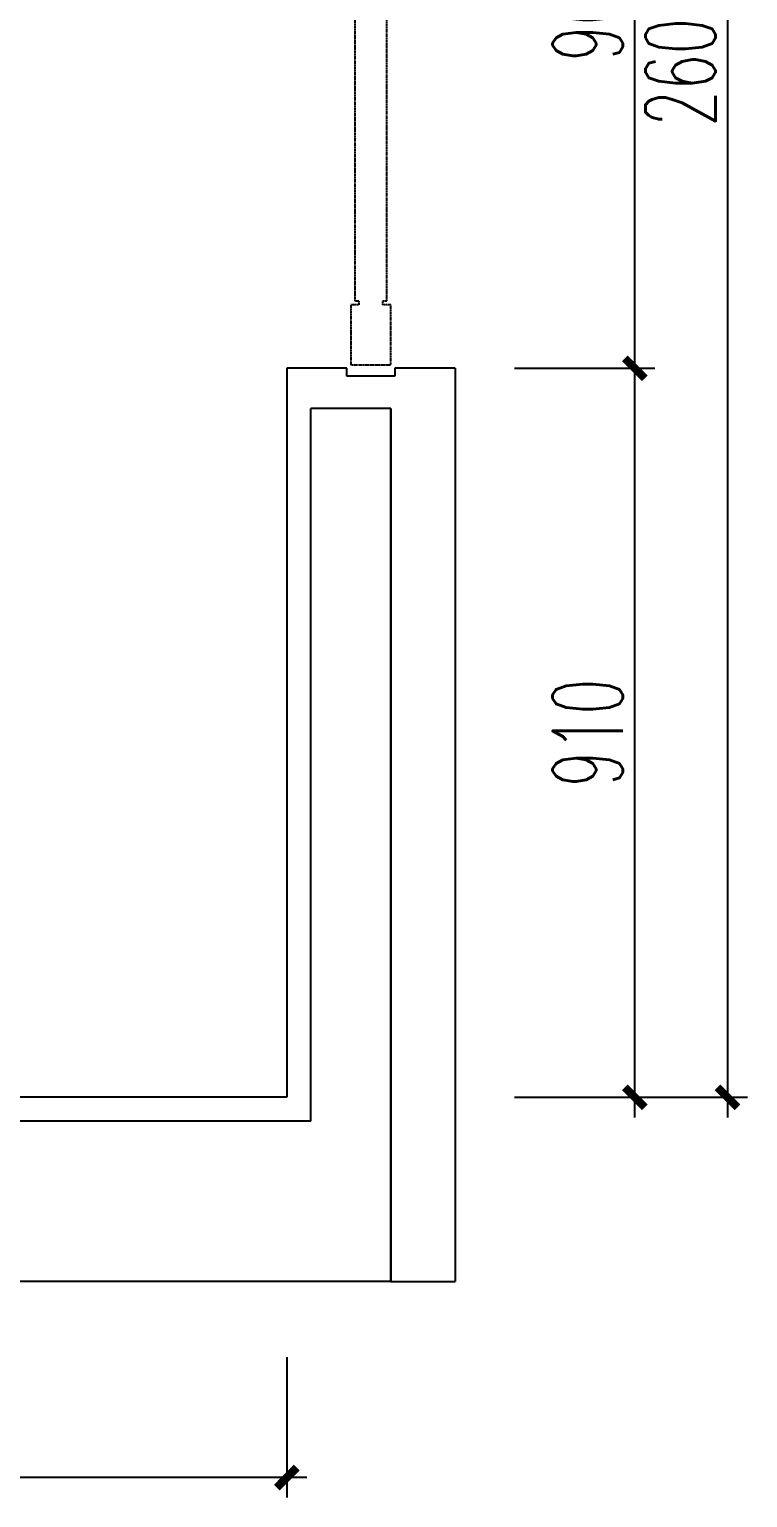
# Model space of a CAD drawing. Header units: inches. Extents: x 24920 to 61775, y 10942 to 38819.
# Drawn here: x 49360 to 50256, y 28456 to 30286 of the extents above; entities that cross this region are included whole.
import ezdxf

# ---------------------------------------------------------------- set-up
doc = ezdxf.new("R2010")
doc.units = ezdxf.units.IN
doc.header["$MEASUREMENT"] = 0
doc.header["$PDMODE"] = 1
doc.linetypes.add('ACAD_ISO04W100', pattern=[30.5, 24, -3, 0.5, -3])
doc.linetypes.add('DASH', pattern=[0.35, 0.25, -0.1])
for name, color, linetype in [('cDS-Door', 2, 'Continuous'), ('DOOR', 60, 'Continuous'), ('DS-FINISH', 20, 'Continuous'), ('WALL', 2, 'Continuous')]:
    doc.layers.add(name, color=color, linetype=linetype)
doc.styles.add('DIM', font='simplex.shx', dxfattribs={"width": 0.6, "bigfont": 'extfont.shx'})
doc.dimstyles.new('1比25', dxfattribs={"dimscale": 25, "dimtxt": 3.5, "dimasz": 1, "dimexe": 1, "dimexo": 1, "dimgap": 0.6, "dimtad": 1, "dimdec": 0, "dimrnd": 5, "dimzin": 0, "dimdsep": 46, "dimtxsty": 'DIM', "dimblk": 'ARCHTICK', "dimcen": 0.09, "dimdle": 1, "dimclrd": 1, "dimclre": 1, "dimclrt": 1, "dimadec": 0, "dimazin": 0, "dimtfac": 1, "dimtdec": 0, "dimtix": 1, "dimtmove": 2, "dimatfit": 3, "dimldrblk": '引线箭头（自定义）', "dimfxl": 0, "dimtolj": 1, "dimtzin": 0, "dimarcsym": 0})

# ---------------------------------------------------------------- blocks, each defined once
blk = doc.blocks.new('DOOR - SLIDING 900 W')
at = {"layer": 'cDS-Door', "color": 8}
for p, q in [((-204693.4, -15553.3, 0), (-203870.7, -15553.3, 0)), ((-203870.7, -15603.3, 0), (-204693.4, -15603.3, 0))]:
    blk.add_line(p, q, dxfattribs=at)
at = {"layer": 'cDS-Door', "color": 8, "linetype": 'DASH', "elevation": 0}
blk.add_lwpolyline([(-205558.4, -15603.3), (-205483.4, -15603.3), (-205483.4, -15598.3), (-205483.4, -15593.3), (-205478.4, -15593.3), (-205478.4, -15598.3), (-204725.7, -15598.3), (-204725.7, -15593.3), (-204720.7, -15593.3), (-204720.7, -15603.3), (-204645.7, -15603.3), (-204645.7, -15553.3), (-204720.7, -15553.3), (-204720.7, -15563.3), (-204725.7, -15563.3), (-204725.7, -15558.3), (-205478.4, -15558.3), (-205478.4, -15563.3), (-205483.4, -15563.3), (-205483.4, -15553.3), (-205558.4, -15553.3), (-205558.4, -15603.3)], dxfattribs=at)
at = {"layer": 'cDS-Door', "elevation": 0}
blk.add_lwpolyline([(-204723.4, -15603.3), (-204648.4, -15603.3), (-204648.4, -15598.3), (-204648.4, -15593.3), (-204643.4, -15593.3), (-204643.4, -15598.3), (-203890.7, -15598.3), (-203890.7, -15593.3), (-203885.7, -15593.3), (-203885.7, -15603.3), (-203810.7, -15603.3), (-203810.7, -15553.3), (-203885.7, -15553.3), (-203885.7, -15563.3), (-203890.7, -15563.3), (-203890.7, -15558.3), (-204643.4, -15558.3), (-204643.4, -15563.3), (-204648.4, -15563.3), (-204648.4, -15553.3), (-204723.4, -15553.3), (-204723.4, -15603.3)], dxfattribs=at)
blk = doc.blocks.new('_ArchTick')
at = {"color": 0, "linetype": 'ByBlock', "const_width": 0.4}
blk.add_lwpolyline([(-0.5, -0.5), (0.5, 0.5)], dxfattribs=at)
blk = doc.blocks.new('*D839')
at = {"color": 1, "lineweight": -2, "transparency": 16777216}
for p, q in [((50345.3, 28754.4), (50345.3, 29713)), ((50195.3, 29688), (50370.3, 29688)), ((50195.3, 28779.4), (50370.3, 28779.4))]:
    blk.add_line(p, q, dxfattribs=at)
at = {"layer": 'Defpoints', "color": 0, "transparency": 16777216}
for p in [(49911.1, 29688), (50345.3, 29688), (49911.1, 28779.4)]:
    blk.add_point(p, dxfattribs=at)
at = {"color": 1, "lineweight": -2, "transparency": 16777216, "xscale": 25, "yscale": 25, "zscale": 25}
for p, rotation in [((50345.3, 29688), 90), ((50345.3, 28779.4), 270)]:
    blk.add_blockref('_ArchTick', p, dxfattribs=dict(at, rotation=rotation))
at = {"color": 1, "transparency": 16777216, "insert": (50286.5, 29233.7), "char_height": 87.5, "attachment_point": 5, "rotation": 90, "style": 'DIM'}
blk.add_mtext('\\A1;910', dxfattribs=at)
blk = doc.blocks.new('引线箭头（自定义）')
at = {"linetype": 'ByBlock', "lineweight": -2}
h = blk.add_hatch(color=8, dxfattribs=at)
h.dxf.hatch_style = 1
h.paths.add_polyline_path([(-1.195, -0.955), (-0.315, 0), (-1.201, 0.958), (-0.912, 1.212), (0, 0), (-0.912, -1.209)])
at = {"color": 0, "linetype": 'ByBlock', "lineweight": -2}
blk.add_line((-0.315, 0), (-4.751, 0), dxfattribs=at)
blk.add_lwpolyline([(-1.195, -0.955), (-0.315, 0), (-1.201, 0.958), (-0.912, 1.212), (0, 0), (-0.912, -1.209)], close=True, dxfattribs=at)
blk = doc.blocks.new('*D841')
at = {"color": 1, "lineweight": -2, "transparency": 16777216}
for p, q in [((50460.9, 31404.4), (50460.9, 28754.4)), ((50310.9, 31379.4), (50485.9, 31379.4)), ((50310.9, 28779.4), (50485.9, 28779.4))]:
    blk.add_line(p, q, dxfattribs=at)
at = {"layer": 'Defpoints', "color": 0, "transparency": 16777216}
for p in [(50218.9, 31379.4), (50218.9, 28779.4), (50460.9, 28779.4)]:
    blk.add_point(p, dxfattribs=at)
at = {"color": 1, "lineweight": -2, "transparency": 16777216, "xscale": 25, "yscale": 25, "zscale": 25}
for p, rotation in [((50460.9, 31379.4), 90), ((50460.9, 28779.4), 270)]:
    blk.add_blockref('_ArchTick', p, dxfattribs=dict(at, rotation=rotation))
at = {"color": 1, "transparency": 16777216, "insert": (50402.2, 30079.4), "char_height": 87.5, "attachment_point": 5, "rotation": 90, "style": 'DIM'}
blk.add_mtext('\\A1;2600', dxfattribs=at)
blk = doc.blocks.new('*D842')
at = {"color": 1, "lineweight": -2, "transparency": 16777216}
for p, q in [((48825, 28455.4), (48825, 28280.4)), ((49911.1, 28455.4), (49911.1, 28280.4)), ((49936.1, 28305.4), (48800, 28305.4))]:
    blk.add_line(p, q, dxfattribs=at)
at = {"layer": 'Defpoints', "color": 0, "transparency": 16777216}
for p in [(49911.1, 28779.4), (48825, 28749.7, 0), (48825, 28305.4)]:
    blk.add_point(p, dxfattribs=at)
at = {"color": 1, "lineweight": -2, "transparency": 16777216, "xscale": 25, "yscale": 25, "zscale": 25, "rotation": 180}
blk.add_blockref('_ArchTick', (48825, 28305.4), dxfattribs=at)
at = {"color": 1, "lineweight": -2, "transparency": 16777216, "xscale": 25, "yscale": 25, "zscale": 25}
blk.add_blockref('_ArchTick', (49911.1, 28305.4), dxfattribs=at)
at = {"color": 1, "transparency": 16777216, "insert": (49368, 28364.2), "char_height": 87.5, "attachment_point": 5, "style": 'DIM'}
blk.add_mtext('\\A1;1085', dxfattribs=at)
blk = doc.blocks.new('*D1268')
at = {"color": 1, "lineweight": -2, "transparency": 16777216}
for p, q in [((50345.3, 29663), (50345.3, 30613)), ((50257.6, 30588), (50370.3, 30588)), ((50257.6, 29688), (50370.3, 29688))]:
    blk.add_line(p, q, dxfattribs=at)
at = {"layer": 'Defpoints', "color": 0, "transparency": 16777216}
for p in [(50232.6, 30588), (50345.3, 30588), (50232.6, 29688)]:
    blk.add_point(p, dxfattribs=at)
at = {"color": 1, "lineweight": -2, "transparency": 16777216, "xscale": 25, "yscale": 25, "zscale": 25}
for p, rotation in [((50345.3, 30588), 90), ((50345.3, 29688), 270)]:
    blk.add_blockref('_ArchTick', p, dxfattribs=dict(at, rotation=rotation))
at = {"color": 1, "transparency": 16777216, "insert": (50286.5, 30138), "char_height": 87.5, "attachment_point": 5, "rotation": 90, "style": 'DIM'}
blk.add_mtext('\\A1;900', dxfattribs=at)
blk = doc.blocks.new('ssgeg')
at = {"color": 3}
blk.add_line((50041.1, 28549.7, 0), (50121.1, 28549.7, 0), dxfattribs=at)
at = {"layer": 'DS-FINISH', "color": 3}
for p, q in [((49986.1, 29688), (49911.1, 29688)), ((49911.1, 29688), (49911.1, 28779.4)), ((49986.1, 29678), (49986.1, 29688)), ((50121.1, 29688), (50046.1, 29688)), ((50046.1, 29688), (50046.1, 29678)), ((50121.1, 29688), (50121.1, 28549.7, 0)), ((50046.1, 29678), (49986.1, 29678)), ((49911.1, 28779.4, 0), (48825, 28779.4, 0))]:
    blk.add_line(p, q, dxfattribs=at)
at = {"layer": 'DS-FINISH', "color": 4}
for q in [(49961.1, 29638), (50041.1, 28549.7, 0)]:
    blk.add_line((50041.1, 29638), q, dxfattribs=at)
at = {"layer": 'WALL', "color": 4}
for p, q in [((49941.1, 28749.7), (49941.1, 29638)), ((50041.1, 29638), (49941.1, 29638)), ((50041.1, 28549.7, 0), (50041.1, 29638)), ((49941.1, 28749.7), (48795, 28749.7, 0)), ((50041.1, 28549.7, 0), (48596.2, 28549.7, 0))]:
    blk.add_line(p, q, dxfattribs=at)
at = {"layer": 'WALL', "color": 4, "linetype": 'ACAD_ISO04W100', "ltscale": 7}
blk.add_line((49966.1, 28549.7, 0), (49966.1, 28549.7, 0), dxfattribs=at)
at = {"layer": 'DOOR', "rotation": 90.00000120741825}
blk.add_blockref('DOOR - SLIDING 900 W', (34437.8, 235250.6, 0), dxfattribs=at)
for base, p1, p2, angle, picture, middle in [((50460.9, 28779.4), (50218.9, 31379.4), (50218.9, 28779.4), 90, '*D841', (50402.2, 30079.4)), ((50345.3, 29688), (49911.1, 28779.4), (49911.1, 29688), 90, '*D839', (50286.5, 29233.7)), ((48825, 28305.4), (49911.1, 28779.4), (48825, 28749.7, 0), 180, '*D842', (49368, 28364.2))]:
    dim = blk.add_linear_dim(base=base, p1=p1, p2=p2, angle=angle, dimstyle='1比25')
    dim.commit()
    dim.dimension.update_dxf_attribs({"geometry": picture, "text_midpoint": middle})
dim = blk.add_linear_dim(base=(50345.3, 30588), p1=(50232.6, 29688), p2=(50232.6, 30588), angle=90, dimstyle='1比25', override={"dimarcsym": 1})
dim.commit()
dim.dimension.update_dxf_attribs({"geometry": '*D1268', "text_midpoint": (50286.5, 30138)})

msp = doc.modelspace()

# ---------------------------------------------------------------- block references
msp.add_blockref('ssgeg', (-230, 175.5))

doc.saveas('drawing.dxf')
